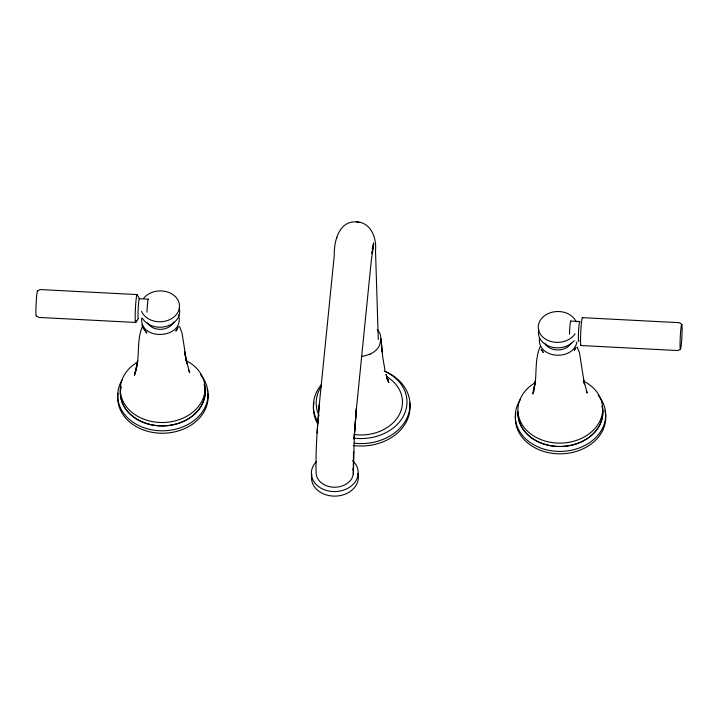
<?xml version="1.0" encoding="UTF-8"?>
<svg xmlns="http://www.w3.org/2000/svg" width="718" height="718" viewBox="0 0 718 718"><rect width="100%" height="100%" fill="white"/><g stroke="black" fill="none" stroke-linecap="round" stroke-linejoin="round"><path stroke-width="1.08" d="M141.67 318.083C139.848 342.028 185.477 338.582 178.522 315.005M378.296 339.542L375.505 250.501C376.815 238.053 370.838 222.149 356.334 221.88C338.806 220.857 333.906 241.454 334.292 255.168L319.25 404.934C317.338 427.282 315.552 449.701 316.091 472.148C315.884 482.711 327.92 488.321 337.173 487.082A18.74 14.629 -1.6 0 0 352.071 478.044L353.373 474.077L353.534 451.595L353.373 474.077L354.324 435.018L356.397 408.479L354.109 439.048L356.281 410.068L371.35 260.015L373.728 243.932L372.211 248.661M319.124 406.55L319.25 404.934L317.042 433.08M539.478 337.846C536.705 358.865 573.35 361.513 576.958 341.903M372.795 247.934L371.996 253.481L373.539 242.756M336.679 238.188L336.886 237.38M141.976 327.489C136.591 341.185 139.893 356.586 135.926 370.685L137.65 360.714L134.419 375.46L135.72 371.071L134.751 374.114L135.496 372.337M574.947 348.903L574.247 350.581L576.123 347.449M540.403 346.3C533.806 360.31 537.773 376.609 533.555 391.292L535.278 381.321L532.639 394.011L533.86 391.606M178.513 326.78L175.847 331.204L177.229 328.745M173.9 321.906C168.829 331.42 152.871 331.958 147.289 322.705M135.729 322.346L138.386 318.523A9.971 0.637 -87 0 1 138.215 307.986A9.971 0.637 -87 0 1 139.471 299.02M571.223 343.114C567.346 349.406 558.775 351.308 552.061 348.993A14.477 11.515 -2.1 0 1 545.734 344.649M37.533 290.916L40.1 289.551L137.021 294.577M680.467 349.19L677.9 350.555L580.979 345.529M370.084 354.136L364.179 355.984A21.414 16.963 -1.8 0 1 362.114 356.245M582.361 317.652L679.282 322.678L681.777 324.321A12.466 0.79 -87 0 1 681.382 343.671A12.466 0.79 -87 0 1 680.081 342.244A12.466 0.79 -87 0 1 681.777 324.321M139.31 298.688L148.249 299.155M570.729 321.045L579.677 321.511M135.639 322.454L38.718 317.428L36.223 315.785M356.334 221.88L359.036 222.239M541.166 349.522L543.284 352.439L541.884 350.142M386.589 378.341L388.851 382.416L386.087 374.769M544.908 343.303L545.743 344.64M188.358 370.021L189.758 372.723L185.917 359.296L184.544 351.667L186.877 363.775L182.058 333.152L179.563 326.475M137.102 294.595L139.364 298.706M586.471 391.427L587.27 393.078L583.563 379.975L584.371 383.879L579.489 352.771L577.209 347.117M143.744 328.243L146.813 333.161L142.801 327.57L141.859 324.805M387.46 378.853L388.259 381.195L386.122 374.581M352.834 468.782L353.364 470.532M384.956 370.156L382.802 357.483L380.567 335.53A21.064 16.711 -1.9 0 0 378.35 330.863M382.039 350.07L382.218 352.071L381.061 338.833L379.58 345.376A21.495 17.044 -1.9 0 1 376.42 349.747L375.056 351.03A21.414 16.963 -1.9 0 1 370.066 354.109M569.473 334.193A9.971 0.637 -87 0 1 570.792 321.063M578.977 340.538A9.971 0.637 -87 0 1 578.537 331.788A9.971 0.637 -87 0 1 579.893 322.149M581.176 345.178A13.965 0.889 -87 0 1 580.835 330.675A13.965 0.889 -87 0 1 582.657 318.55M574.247 340.556A19.449 15.428 -1.8 0 1 550.769 346.857A19.449 15.428 -1.8 0 1 538.742 329.894M575.019 333.762A19.449 15.428 -1.8 0 1 544.675 338.555A19.449 15.428 -1.8 0 1 547.134 314.116A19.449 15.428 -1.8 0 1 576.213 321.978M602.088 406.244A42.389 33.629 -1.8 0 1 564.644 446.237A42.389 33.629 -1.8 0 1 518.028 413.927M583.195 380.908A42.389 33.629 -1.8 0 1 592.897 430.603A42.389 33.629 -1.8 0 1 529.426 432.882A42.389 33.629 -1.8 0 1 535.26 382.631M604.942 410.678A45.198 35.855 -1.8 0 1 561.395 453.821A45.198 35.855 -1.8 0 1 515.91 413.021M602.178 406.226A42.488 33.701 -1.8 0 1 563.271 446.416A42.488 33.701 -1.8 0 1 517.974 411.728M598.22 395.367A45.198 35.855 -1.8 0 1 591.452 441.319A45.198 35.855 -1.8 0 1 533.348 444.541A45.198 35.855 -1.8 0 1 520.254 399.693M146.993 312.303A9.971 0.637 -87 0 1 148.312 299.164M136.151 320.596A13.965 0.889 -87 0 1 135.379 309.646A13.965 0.889 -87 0 1 137.317 295.466M36.474 315.489A12.466 0.79 -87 0 1 36.106 303.759A12.466 0.79 -87 0 1 37.686 291.077M179.249 308.291A19.449 15.428 -1.8 0 1 166.235 326.412A19.449 15.428 -1.8 0 1 142.424 318.173M143.717 298.194A19.449 15.428 -1.8 0 1 174.025 295.421A19.449 15.428 -1.8 0 1 170.112 319.438A19.449 15.428 -1.8 0 1 141.581 311.307M205.007 388.905A42.389 33.629 -1.8 0 1 160.787 425.837A42.389 33.629 -1.8 0 1 121.064 386.742M204.19 384.561A42.389 33.629 -1.8 0 1 204.872 387.81M185.567 360.301A42.389 33.629 -1.8 0 1 195.269 409.996A42.389 33.629 -1.8 0 1 131.798 412.276A42.389 33.629 -1.8 0 1 137.632 362.025M207.933 393.554A45.198 35.855 -1.8 0 1 162.106 433.241A45.198 35.855 -1.8 0 1 118.129 393.284M207.089 389.219A45.198 35.855 -1.8 0 1 207.681 391.804M204.28 384.543A42.488 33.701 -1.8 0 1 163.56 425.909A42.488 33.701 -1.8 0 1 120.974 386.733M202.314 377.004A45.198 35.855 -1.8 0 1 163.695 430.791A45.198 35.855 -1.8 0 1 122.625 379.095M200.591 374.76A45.198 35.855 -1.8 0 1 201.767 376.241M357.833 473.297A23.443 18.596 -1.8 0 1 335.369 496.12A23.443 18.596 -1.8 0 1 311.872 474.508M352.637 460.705A23.443 18.596 -1.8 0 1 351.129 486.122A23.443 18.596 -1.8 0 1 319.088 486.966A23.443 18.596 -1.8 0 1 316.405 461.656M386.948 376.762A40.89 32.445 -1.8 0 1 398.867 415.417A40.89 32.445 -1.8 0 1 354.351 434.534M377.237 329.544A21.414 16.963 -1.9 0 1 378.35 330.953M409.727 402.654A48.312 38.332 -1.8 0 1 353.202 445.501M317.473 423.512A48.312 38.332 -1.8 0 1 314.017 402.367M384.211 371.009A45.413 36.026 -1.8 0 1 404.252 414.367A45.413 36.026 -1.8 0 1 353.552 438.079M319.124 415.776A45.413 36.026 -1.8 0 1 321.161 386.589M384.498 371.197A48.312 38.332 -1.8 0 1 407.447 416.961A48.312 38.332 -1.8 0 1 354.064 443.194M318.397 422.776A48.312 38.332 -1.8 0 1 321.027 385.01"/></g></svg>
